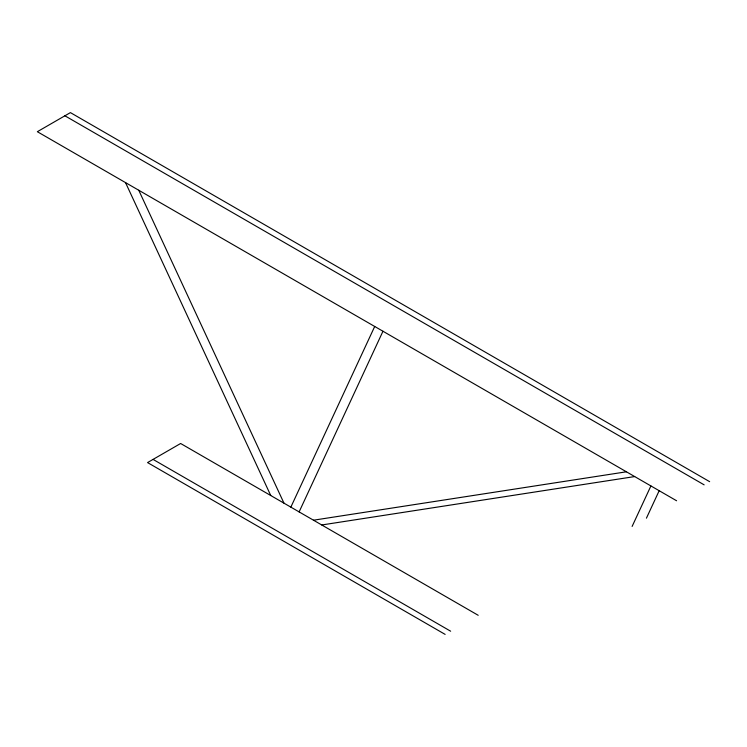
<?xml version="1.0" encoding="UTF-8"?>
<svg xmlns="http://www.w3.org/2000/svg" width="747" height="747" viewBox="0 0 747 747"><rect width="100%" height="100%" fill="white"/><g stroke="black" fill="none" stroke-linecap="round" stroke-linejoin="round"><path stroke-width="1.12" d="M290.854 507.129L374.705 326.467M299.117 511.91L382.968 331.238M632.111 526.439L650.908 485.933M646.426 518.175L659.171 490.714M313.488 520.201L626.406 471.796M321.752 524.973L634.679 476.567M709.65 481.675L70.414 112.61L37.35 131.705L676.586 500.761M64.905 115.794L704.141 484.85M478.201 615.295L180.625 443.494L147.561 462.58L445.137 634.39M153.07 459.405L450.646 631.206M138.746 190.242L283.972 503.161M125.524 182.604L270.75 495.522"/></g></svg>
